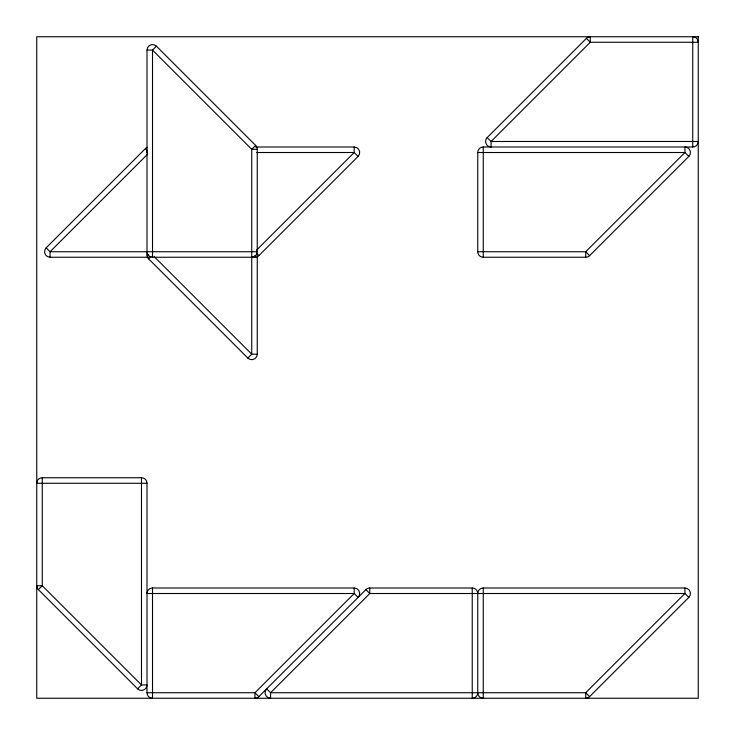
<?xml version="1.0" encoding="UTF-8"?>
<svg xmlns="http://www.w3.org/2000/svg" width="735" height="735" viewBox="0 0 735 735"><rect width="100%" height="100%" fill="white"/><g stroke="black" fill="none" stroke-linecap="round" stroke-linejoin="round"><path stroke-width="1.1" d="M251.737 257.25A5.512 5.512 0 0 0 257.25 251.737L257.25 149.288A5.512 5.512 0 0 0 255.633 145.383L156.408 46.158L152.512 50.063L152.512 257.25L254.962 257.25A5.512 5.512 0 0 0 258.867 255.633L358.092 156.408A5.512 5.512 0 0 0 354.187 147L255.642 147M148.608 257.25L50.063 257.25A5.512 5.512 0 0 1 46.158 247.842L145.383 148.617A5.512 5.512 0 0 1 147.432 147.322M147.735 154.065L50.063 251.737L50.063 257.25M255.633 145.392L251.737 149.288L251.737 354.187L247.842 358.083L148.617 258.867A5.512 5.512 0 0 1 147 254.962L147 50.063A5.512 5.512 0 0 1 156.408 46.158M148.617 258.858L151.024 256.46M256.515 250.185L354.187 152.512L354.187 147M487.158 137.592L586.383 38.367A5.512 5.512 0 0 1 590.288 36.75L590.288 42.262L491.063 141.487L491.063 147A5.512 5.512 0 0 1 487.158 137.592L491.063 141.487L698.25 141.487A5.512 5.512 0 0 1 692.737 147L483.262 147A5.512 5.512 0 0 0 477.75 152.512L477.75 251.737A5.512 5.512 0 0 0 483.262 257.25L585.712 257.25A5.512 5.512 0 0 0 589.617 255.633L688.842 156.408A5.512 5.512 0 0 0 684.937 147L684.937 152.512L585.712 251.737L477.75 251.737M38.367 589.617A5.512 5.512 0 0 1 36.75 585.712L42.262 585.712L141.487 684.937L147 684.937A5.512 5.512 0 0 1 137.592 688.842L38.367 589.617L42.262 585.712L42.262 477.75L141.487 477.75A5.512 5.512 0 0 1 147 483.262L147 692.737A5.512 5.512 0 0 0 152.512 698.25L152.512 588L354.187 588A5.512 5.512 0 0 1 358.092 597.408L354.187 593.512L147 593.512A5.512 5.512 0 0 1 152.512 588M137.592 688.833L141.487 684.937L141.487 477.75M354.187 588L354.187 593.512L254.962 692.737L254.962 698.232A5.512 5.512 0 0 0 258.867 696.633L365.883 589.617A5.512 5.512 0 0 1 369.788 588L472.237 588A5.512 5.512 0 0 1 477.75 593.512L477.75 692.737A5.512 5.512 0 0 1 472.237 698.25L472.237 588M684.937 588L684.937 593.512L585.712 692.737L585.712 698.232A5.512 5.512 0 0 0 589.617 696.633L688.842 597.408A5.512 5.512 0 0 0 684.937 588L483.262 588A5.512 5.512 0 0 0 477.75 593.512M147 50.063L152.512 50.063L251.737 149.288L257.232 149.288M147.386 152.512L147 152.512A5.512 5.512 0 0 1 147.386 150.482M256.791 152.512L354.187 152.512L358.083 156.408M477.75 152.512L684.937 152.512L688.833 156.408M257.25 251.737L50.063 251.737L46.167 247.842M147.018 254.962L148.764 254.962M257.25 255.642L257.25 354.187L251.737 354.187L154.065 256.515M147 483.262L36.75 483.262A5.512 5.512 0 0 1 42.262 477.75M147 692.737L254.962 692.737L258.858 696.633M586.392 38.367L590.288 42.262L698.25 42.262A5.512 5.512 0 0 0 692.737 36.75L692.737 147M589.608 255.633L585.712 251.737L585.712 257.232M688.833 597.408L684.937 593.512L369.788 593.512L270.563 692.737L270.563 698.25A5.512 5.512 0 0 1 266.658 688.842L270.563 692.737L585.712 692.737L589.608 696.633M256.46 253.226L258.858 255.633M145.392 148.617L147.441 150.675M365.892 589.617L369.788 593.512L369.788 588.018M483.262 147L483.262 257.25M483.262 588L483.262 698.25A5.512 5.512 0 0 1 477.75 692.737M254.962 255.486L254.962 257.232M257.25 354.187A5.512 5.512 0 0 1 247.842 358.092M152.512 257.25A5.512 5.512 0 0 1 147 251.737M698.25 36.75L36.75 36.75L36.75 698.25L698.25 698.25L698.25 36.75"/></g></svg>
